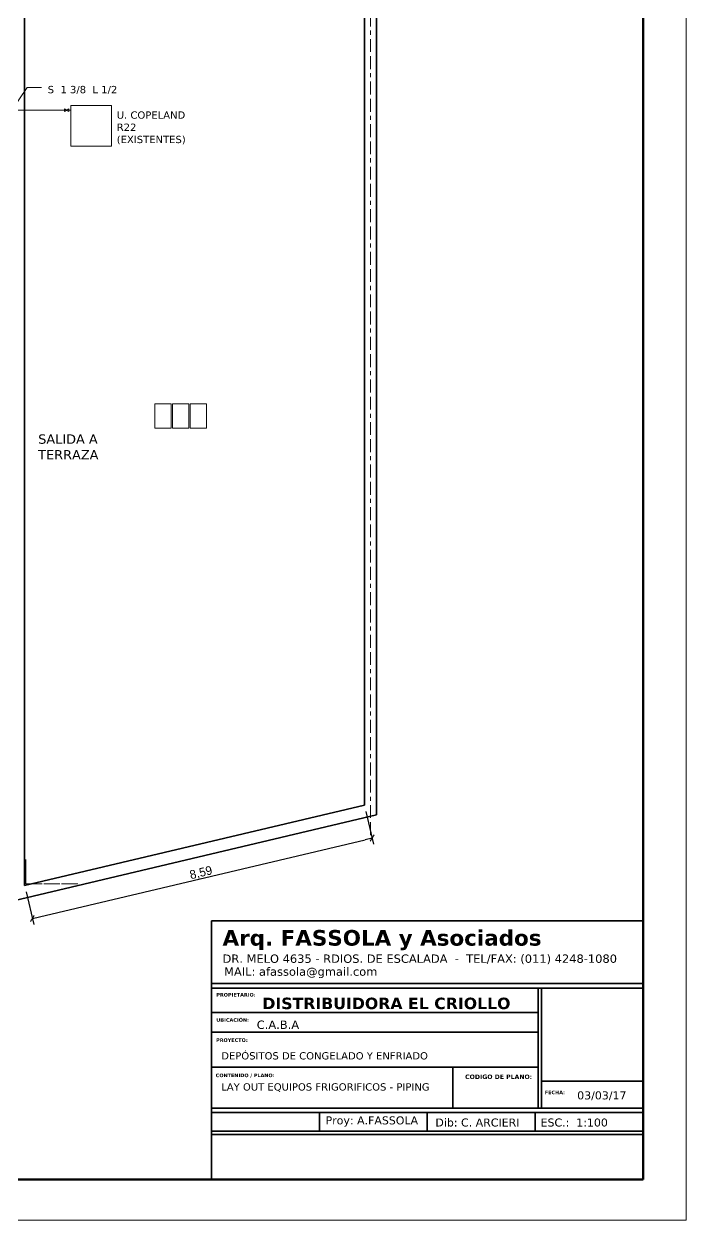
# Model space of a CAD drawing. Header units: metres. Extents: x -163 to 91, y -12 to 67.
# Drawn here: x -75.81 to -59.51, y -12.18 to 17.24 of the extents above; entities that cross this region are included whole.
import ezdxf

# ---------------------------------------------------------------- set-up
doc = ezdxf.new("R2010")
doc.units = ezdxf.units.M
doc.header["$LTSCALE"] = 0.508
doc.header["$PDMODE"] = 1
doc.header["$PDSIZE"] = -2
doc.linetypes.add('STYLE_07', pattern=[1.875, 0.625, -0.20828, 0.625, -0.20836, 0.06943, -0.13893])
doc.layers.get('0').update_dxf_attribs({"lineweight": 18})
for name, color, linetype, lineweight in [('10°C', 230, 'Continuous', 18), ('Muros', 7, 'Continuous', 35), ('None', 7, 'Continuous', 5), ('ROTUL1', 7, 'Continuous', 20), ('ROTULO', 7, 'Continuous', 20), ('Zócalo', 7, 'Continuous', 9)]:
    doc.layers.add(name, color=color, linetype=linetype, lineweight=lineweight)
doc.styles.add('HoratioDBol', font='')
doc.styles.add('Verdana', font='verdana.ttf')
doc.styles.add('Verdana (bold)', font='')
doc.styles.get('HoratioDBol').set_extended_font_data('HoratioDBol')
doc.styles.get('Verdana (bold)').set_extended_font_data('Verdana', bold=True)
doc.dimstyles.new('personal', dxfattribs={"dimtxt": 0.214974, "dimasz": 0.179989, "dimexe": 0.15, "dimexo": 0.159, "dimgap": 0.001, "dimtad": 1, "dimzin": 3, "dimtxsty": 'HoratioDBol', "dimblk": 'VW_SLASH', "dimcen": 0, "dimdle": 0.001, "dimazin": 0, "dimtfac": 0.8, "dimtix": 1, "dimtmove": 0, "dimatfit": 0, "dimldrblk": 'VW_CONCAVEFILLED', "dimfxl": 0, "dimfrac": 2, "dimtolj": 1, "dimtzin": 3, "dimarcsym": 0})

# ---------------------------------------------------------------- blocks, each defined once
blk = doc.blocks.new('VW_SLASH')
at = {"color": 0, "linetype": 'ByBlock', "lineweight": -2}
blk.add_line((0, 0), (-1, 0), dxfattribs=at)
at = {"layer": 'Zócalo', "color": 0}
blk.add_lwpolyline([(0.35, 0.35), (-0.35, -0.35)], dxfattribs=at)
blk = doc.blocks.new('*D354')
at = {"layer": 'Defpoints', "color": 0, "linetype": 'Continuous', "lineweight": 0, "transparency": 16777216}
for p in [(-67.429, -1.977), (-67.237, -2.786), (-75.789, -3.956)]:
    blk.add_point(p, dxfattribs=at)
at = {"layer": 'Zócalo', "color": 0, "linetype": 'Continuous', "lineweight": -2, "transparency": 16777216}
for p, q in [((-67.392, -2.132), (-67.203, -2.932)), ((-75.422, -4.724), (-67.412, -2.828)), ((-75.752, -4.111), (-75.563, -4.911))]:
    blk.add_line(p, q, dxfattribs=at)
at = {"layer": 'Zócalo', "color": 0, "linetype": 'Continuous', "lineweight": -2, "transparency": 16777216, "xscale": 0.179989013671875, "yscale": 0.179989013671875, "zscale": 0.179989013671875}
for p, rotation in [((-67.237, -2.786), 13.31793663359832), ((-75.597, -4.765), 193.3179366335983)]:
    blk.add_blockref('VW_SLASH', p, dxfattribs=dict(at, rotation=rotation))
at = {"layer": 'Zócalo', "color": 0, "linetype": 'Continuous', "lineweight": 0, "transparency": 16777216, "insert": (-71.447, -3.65), "char_height": 0.215, "attachment_point": 5, "rotation": 13.3179, "style": 'HoratioDBol'}
blk.add_mtext('\\A1;8,59', dxfattribs=at)
blk = doc.blocks.new('VW_CONCAVEFILLED')
at = {"linetype": 'ByBlock', "lineweight": 0}
blk.add_hatch(color=0, dxfattribs=at).paths.add_polyline_path([(-1.11, 0.3), (-1.08, 0.28), (-1.05, 0.26), (-1.01, 0.25), (-0.98, 0.23), (-0.95, 0.22), (-0.91, 0.2), (-0.88, 0.19), (-0.85, 0.17), (-0.81, 0.16), (-0.78, 0.15), (-0.75, 0.13), (-0.71, 0.12), (-0.68, 0.11), (-0.64, 0.1), (-0.61, 0.09), (-0.57, 0.08), (-0.54, 0.07), (-0.5, 0.06), (-0.47, 0.06), (-0.43, 0.05), (-0.4, 0.04), (-0.36, 0.04), (-0.33, 0.03), (-0.29, 0.02), (-0.26, 0.02), (-0.22, 0.01), (-0.18, 0.01), (-0.15, 0.01), (-0.11, 0.01), (-0.07, 0), (-0.04, 0), (0, 0), (-0.04, 0), (-0.07, 0), (-0.11, -0.01), (-0.15, -0.01), (-0.18, -0.01), (-0.22, -0.01), (-0.26, -0.02), (-0.29, -0.02), (-0.33, -0.03), (-0.36, -0.04), (-0.4, -0.04), (-0.43, -0.05), (-0.47, -0.06), (-0.5, -0.06), (-0.54, -0.07), (-0.57, -0.08), (-0.61, -0.09), (-0.64, -0.1), (-0.68, -0.11), (-0.71, -0.12), (-0.75, -0.13), (-0.78, -0.15), (-0.81, -0.16), (-0.85, -0.17), (-0.88, -0.19), (-0.91, -0.2), (-0.95, -0.22), (-0.98, -0.23), (-1.01, -0.25), (-1.05, -0.26), (-1.08, -0.28), (-1.11, -0.3), (-1.1, -0.28), (-1.08, -0.27), (-1.07, -0.25), (-1.06, -0.23), (-1.05, -0.22), (-1.04, -0.2), (-1.03, -0.18), (-1.02, -0.16), (-1.02, -0.14), (-1.01, -0.12), (-1.01, -0.1), (-1, -0.08), (-1, -0.06), (-1, -0.04), (-0.99, -0.02), (-0.99, 0), (-0.99, 0.02), (-1, 0.04), (-1, 0.06), (-1, 0.08), (-1.01, 0.1), (-1.01, 0.12), (-1.02, 0.14), (-1.02, 0.16), (-1.03, 0.18), (-1.04, 0.2), (-1.05, 0.22), (-1.06, 0.23), (-1.07, 0.25), (-1.08, 0.27), (-1.1, 0.28)])
at = {"layer": 'Zócalo', "color": 0}
blk.add_lwpolyline([(-1.11, 0.3), (-1.08, 0.28), (-1.05, 0.26), (-1.01, 0.25), (-0.98, 0.23), (-0.95, 0.22), (-0.91, 0.2), (-0.88, 0.19), (-0.85, 0.17), (-0.81, 0.16), (-0.78, 0.15), (-0.75, 0.13), (-0.71, 0.12), (-0.68, 0.11), (-0.64, 0.1), (-0.61, 0.09), (-0.57, 0.08), (-0.54, 0.07), (-0.5, 0.06), (-0.47, 0.06), (-0.43, 0.05), (-0.4, 0.04), (-0.36, 0.04), (-0.33, 0.03), (-0.29, 0.02), (-0.26, 0.02), (-0.22, 0.01), (-0.18, 0.01), (-0.15, 0.01), (-0.11, 0.01), (-0.07, 0), (-0.04, 0), (0, 0), (-0.04, 0), (-0.07, 0), (-0.11, -0.01), (-0.15, -0.01), (-0.18, -0.01), (-0.22, -0.01), (-0.26, -0.02), (-0.29, -0.02), (-0.33, -0.03), (-0.36, -0.04), (-0.4, -0.04), (-0.43, -0.05), (-0.47, -0.06), (-0.5, -0.06), (-0.54, -0.07), (-0.57, -0.08), (-0.61, -0.09), (-0.64, -0.1), (-0.68, -0.11), (-0.71, -0.12), (-0.75, -0.13), (-0.78, -0.15), (-0.81, -0.16), (-0.85, -0.17), (-0.88, -0.19), (-0.91, -0.2), (-0.95, -0.22), (-0.98, -0.23), (-1.01, -0.25), (-1.05, -0.26), (-1.08, -0.28), (-1.11, -0.3), (-1.1, -0.28), (-1.08, -0.27), (-1.07, -0.25), (-1.06, -0.23), (-1.05, -0.22), (-1.04, -0.2), (-1.03, -0.18), (-1.02, -0.16), (-1.02, -0.14), (-1.01, -0.12), (-1.01, -0.1), (-1, -0.08), (-1, -0.06), (-1, -0.04), (-0.99, -0.02), (-0.99, 0), (-0.99, 0.02), (-1, 0.04), (-1, 0.06), (-1, 0.08), (-1.01, 0.1), (-1.01, 0.12), (-1.02, 0.14), (-1.02, 0.16), (-1.03, 0.18), (-1.04, 0.2), (-1.05, 0.22), (-1.06, 0.23), (-1.07, 0.25), (-1.08, 0.27), (-1.1, 0.28)], close=True, dxfattribs=at)

msp = doc.modelspace()

# ---------------------------------------------------------------- linework, layer by layer
at = {"layer": '10°C', "linetype": 'Continuous', "lineweight": 0}
for p, q in [((-75.73, 15.672), (-75.37, 15.672)), ((-76.132, 15.115), (-74.789, 15.115)), ((-74.804, 15.145), (-74.704, 15.085)), ((-74.704, 15.145), (-74.804, 15.085)), ((-74.804, 15.085), (-74.804, 15.145)), ((-74.704, 15.085), (-74.704, 15.145)), ((-74.654, 15.115), (-74.704, 15.115)), ((-74.654, 15.115), (-74.704, 15.115)), ((-74.654, 15.115), (-74.704, 15.115)), ((-74.654, 15.234), (-73.654, 15.234)), ((-74.654, 15.234), (-73.654, 15.234)), ((-74.654, 15.234), (-74.654, 14.234)), ((-73.654, 15.234), (-73.654, 14.234)), ((-74.654, 14.234), (-73.654, 14.234))]:
    msp.add_line(p, q, dxfattribs=at)
msp.add_lwpolyline([(-76.107, 15.115), (-75.73, 15.672)], dxfattribs=at)
at = {"layer": 'Muros'}
for p, q in [((-67.129, 43.91), (-67.129, -2.214)), ((-75.789, 43.61), (-75.789, -3.956)), ((-67.429, 43.61), (-67.429, -1.977)), ((-75.789, -3.956), (-67.429, -1.977)), ((-76.202, -4.362), (-67.129, -2.214)), ((-71.19, -4.822), (-60.573, -4.822)), ((-71.19, -11.062), (-71.19, -4.822)), ((-60.573, -11.18), (-60.573, -4.822)), ((-71.19, -6.366), (-60.573, -6.366)), ((-71.19, -6.474), (-63.989, -6.474)), ((-64.073, -6.474), (-60.573, -6.474)), ((-63.153, -9.427), (-63.153, -6.474)), ((-63.073, -9.427), (-63.073, -6.474)), ((-71.19, -7.073), (-63.153, -7.073)), ((-71.19, -7.562), (-63.153, -7.562)), ((-71.19, -8.42), (-63.153, -8.42)), ((-65.253, -9.427), (-65.253, -8.42)), ((-63.073, -8.762), (-60.573, -8.762)), ((-71.19, -9.427), (-63.989, -9.427)), ((-71.19, -9.535), (-64.907, -9.535)), ((-68.536, -9.995), (-68.536, -9.535)), ((-65.882, -9.995), (-65.882, -9.535)), ((-64.907, -9.535), (-60.573, -9.535)), ((-64.153, -9.427), (-60.573, -9.427)), ((-63.227, -9.995), (-63.227, -9.535)), ((-71.19, -9.995), (-64.907, -9.995)), ((-64.907, -9.995), (-60.573, -9.995)), ((-71.19, -10.073), (-60.573, -10.073)), ((-71.19, -11.18), (-71.19, -10.635))]:
    msp.add_line(p, q, dxfattribs=at)
at = {"layer": 'Muros', "linetype": 'Continuous', "lineweight": 5}
msp.add_line((-67.129, -2.214), (-75.789, -4.264), dxfattribs=at)
at = {"layer": 'Muros', "linetype": 'Continuous'}
for p, q in [((-71.19, -6.474), (-65.015, -6.474)), ((-71.19, -11.005), (-71.19, -10.71))]:
    msp.add_line(p, q, dxfattribs=at)
at = {"layer": 'None', "linetype": 'Continuous', "lineweight": 50}
for p, q in [((-60.573, -11.18), (-60.573, 43.85)), ((-158.688, -11.18), (-60.573, -11.18))]:
    msp.add_line(p, q, dxfattribs=at)
at = {"layer": 'None', "color": 7, "linetype": 'STYLE_07', "lineweight": 5}
msp.add_line((-67.279, -2.715), (-67.279, 43.76), dxfattribs=at)
at = {"layer": 'ROTUL1', "linetype": 'Continuous', "lineweight": 9}
for p, q in [((-59.513, -12.18), (-59.513, 43.911)), ((-159.628, -12.18), (-59.513, -12.18))]:
    msp.add_line(p, q, dxfattribs=at)
at = {"layer": 'Zócalo', "linetype": 'Continuous', "lineweight": 0}
for p, q in [((-72.587, 7.895), (-72.587, 7.295)), ((-72.15, 7.895), (-72.15, 7.295)), ((-71.713, 7.895), (-71.713, 7.295)), ((-72.587, 7.295), (-72.187, 7.295)), ((-72.15, 7.295), (-71.75, 7.295)), ((-71.713, 7.295), (-71.313, 7.295)), ((-75.756, -3.314), (-75.756, -3.914)), ((-75.756, -3.914), (-75.356, -3.914)), ((-75.319, -3.914), (-74.919, -3.914)), ((-74.882, -3.914), (-74.482, -3.914))]:
    msp.add_line(p, q, dxfattribs=at)
for points in [[(-72.187, 7.295), (-72.587, 7.295), (-72.587, 7.895), (-72.187, 7.895)], [(-71.75, 7.295), (-72.15, 7.295), (-72.15, 7.895), (-71.75, 7.895)], [(-71.313, 7.295), (-71.713, 7.295), (-71.713, 7.895), (-71.313, 7.895)]]:
    msp.add_lwpolyline(points, close=True, dxfattribs=at)

# ---------------------------------------------------------------- texts
at = {"layer": '10°C', "linetype": 'Continuous', "lineweight": 0, "char_height": 0.17942, "attachment_point": 1, "line_spacing_factor": 1.003239, "style": 'Verdana'}
for s, insert in [('\\A1;S  1 3/8  L 1/2', (-75.22, 15.712)), ('U. COPELAND\\PR22\\P(EXISTENTES)', (-73.522, 15.085))]:
    msp.add_mtext(s, dxfattribs=dict(at, insert=insert))
at = {"layer": 'None', "color": 7, "insert": (-75.455, 7.142), "char_height": 0.2307, "attachment_point": 1, "line_spacing_factor": 1.003239, "style": 'Verdana'}
msp.add_mtext('SALIDA A\\PTERRAZA', dxfattribs=at)
at = {"layer": 'ROTUL1', "attachment_point": 7, "line_spacing_factor": 1.003239}
for s, insert, char_height, style in [('DR. MELO 4635 - RDIOS. DE ESCALADA  -  TEL/FAX: (011) 4248-1080', (-70.919, -5.891), 0.20505, 'Verdana'), ('MAIL: afassola@gmail.com', (-70.881, -6.23), 0.20505, 'Verdana'), ('PROPIETARIO:', (-71.071, -6.685), 0.08834, 'Verdana (bold)'), ('UBICACIÓN:', (-71.072, -7.305), 0.0883, 'Verdana (bold)'), ('C.A.B.A', (-70.077, -7.483), 0.2051, 'Verdana'), ('PROYECTO:', (-71.077, -7.801), 0.0883, 'Verdana (bold)'), ('DEPÓSITOS DE CONGELADO Y ENFRIADO', (-70.951, -8.234), 0.17942, 'Verdana'), ('CONTENIDO / PLANO:', (-71.087, -8.677), 0.08834, 'Verdana (bold)'), ('LAY OUT EQUIPOS FRIGORIFICOS - PIPING', (-70.951, -9.027), 0.17942, 'Verdana'), ('CODIGO DE PLANO:', (-64.951, -8.714), 0.11043, 'Verdana (bold)'), ('FECHA:', (-62.991, -9.086), 0.0883, 'Verdana (bold)')]:
    msp.add_mtext(s, dxfattribs=dict(at, insert=insert, char_height=char_height, style=style))
at = {"layer": 'ROTULO', "attachment_point": 7, "line_spacing_factor": 1.003239}
for s, insert, char_height, style in [('Arq. FASSOLA y Asociados', (-70.919, -5.545), 0.38447, 'Verdana (bold)'), ('DISTRIBUIDORA EL CRIOLLO', (-69.939, -6.998), 0.28195, 'Verdana (bold)'), ('03/03/17', (-62.193, -9.237), 0.1968, 'Verdana'), ('Proy: A.FASSOLA', (-68.384, -9.883), 0.19678, 'Verdana'), ('Dib: C. ARCIERI', (-65.682, -9.883), 0.19678, 'Verdana'), ('ESC.:  1:100', (-63.094, -9.883), 0.19678, 'Verdana')]:
    msp.add_mtext(s, dxfattribs=dict(at, insert=insert, char_height=char_height, style=style))

# ---------------------------------------------------------------- dimensions: what is measured, and where the dimension line sits
at = {"layer": 'Zócalo', "linetype": 'Continuous', "lineweight": 0}
dim = msp.add_aligned_dim(p1=(-75.789, -3.956), p2=(-67.429, -1.977), distance=-0.831, dimstyle='personal', override={"dimpost": '<>'}, dxfattribs=at)
dim.commit()
dim.dimension.update_dxf_attribs({"geometry": '*D354', "text_midpoint": (-71.447, -3.65)})

doc.saveas('drawing.dxf')
